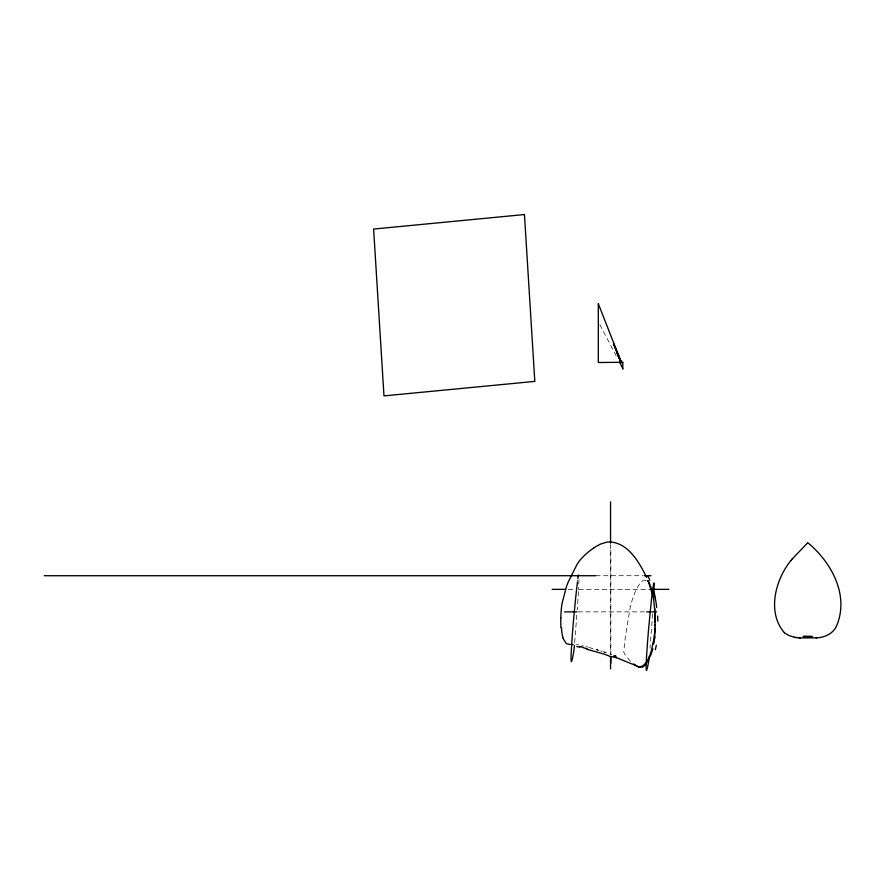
<?xml version="1.0" encoding="UTF-8"?>
<svg xmlns="http://www.w3.org/2000/svg" width="885" height="885" viewBox="0 0 885 885"><rect width="100%" height="100%" fill="white"/><g stroke="black" fill="none" stroke-linecap="round" stroke-linejoin="round"><path stroke-width="0.66" stroke-dasharray="4.42 3.32" d="M578.989 579.62L578.547 589.465M578.425 591.6L578.038 598.039A31.572 1.748 -85.6 0 1 577.739 602.563A57.547 3.175 -85.6 0 1 577.562 604.997L577.186 609.997M652.654 613.703L650.01 648.262M576.799 615.086L574.564 643.992M595.771 575.715L642.764 575.715M568.27 589.366L575.228 589.366M578.978 589.366L649.988 589.366M578.137 611.878L645.917 611.878M645.873 580.549L645.486 580.538A39.051 19.968 -81.7 0 0 643.97 580.626L642.499 580.969A13.209 6.759 -81.7 0 0 641.769 581.312L641.326 581.611A7.268 3.717 -81.7 0 0 640.629 582.242L635.983 589.941L633.671 595.793A139.609 71.375 -81.7 0 0 632.675 598.625L631.625 601.855A29.183 14.923 -81.7 0 0 630.507 606.17A52.912 27.048 -81.7 0 0 630.031 608.515L625.396 636.437L623.759 651.78A3.319 1.693 -81.7 0 0 623.925 652.522L624.721 654.059A43.94 22.468 -81.7 0 0 626.458 656.537L630.585 661.526M576.378 644.59L578.724 644.966M581.722 645.619L583.591 646.061M585.77 646.636L587.563 647.112M588.79 647.444L594.62 649.114M597.84 650.077L596.457 649.667L599.256 650.497M596.025 649.535L597.464 649.966M600.672 650.929L602.11 651.371M606.524 652.754L603.537 651.814M603.769 651.891L605.152 652.322M610.561 654.048L611.889 654.568M599.853 324.684L616.148 355.748M610.838 549.994L610.838 655.055M610.561 544.474L610.561 653.694M577.584 580.914A121.643 6.715 -85.6 0 1 577.695 580.007"/><path stroke-width="1.33" d="M560.78 617.962L560.813 624.799A96.022 95.846 -26.8 0 0 560.979 627.941M653.584 599.245L654.159 584.354A12.08 0.664 -85.6 0 0 654.126 583.879L654.026 583.259A34.991 1.936 -85.6 0 0 653.904 582.894L652.887 587.906A121.643 6.715 -85.6 0 0 652.555 590.594L651.88 596.191A48.575 2.677 -85.6 0 0 651.471 599.864L650.486 609.334A179.213 9.901 -85.6 0 0 649.745 616.911L648.605 629.069A34.515 1.903 -85.6 0 0 648.384 631.591L647.709 640.01A31.683 1.748 -85.6 0 0 647.521 642.444L646.913 651.028A41.318 2.279 -85.6 0 0 646.548 656.781L646.327 660.841A17.114 0.94 -85.6 0 0 646.161 666.726L646.161 667.478A23.309 1.283 -85.6 0 0 646.205 668.794L646.227 669.281A13.972 0.774 -85.6 0 0 646.293 669.868L646.415 670.321A14.558 0.808 -85.6 0 0 646.669 670.266L647.167 668.496A81.663 4.513 -85.6 0 1 647.3 668.031L647.521 667.279A19.249 1.062 -85.6 0 0 647.665 666.659L648.495 662.411A41.064 2.268 -85.6 0 0 648.871 660.243L649.347 656.349M574.442 645.408L573.779 651.537A41.064 2.268 -85.6 0 1 573.403 653.694L572.573 657.942A19.249 1.062 -85.6 0 1 572.418 658.573L572.208 659.325A81.663 4.513 -85.6 0 0 572.075 659.779L571.577 661.515A14.558 0.808 -85.6 0 1 571.323 661.593L571.201 661.15A13.972 0.774 -85.6 0 1 571.135 660.575L571.102 660.088A23.309 1.283 -85.6 0 1 571.068 658.772L571.068 657.986A17.114 0.94 -85.6 0 1 571.234 652.123L571.456 648.074A41.318 2.279 -85.6 0 1 571.821 642.322L572.429 633.726A31.683 1.748 -85.6 0 1 572.617 631.293L573.292 622.885A34.515 1.903 -85.6 0 1 573.513 620.352L574.653 608.194A179.213 9.901 -85.6 0 1 575.394 600.627L576.378 591.158A48.575 2.677 -85.6 0 1 576.788 587.485L577.462 581.876M654.557 638.516L653.971 643.152M654.712 637.178L655.221 628.129M654.546 633.052L654.789 630.883A31.827 16.273 -81.7 0 0 654.966 628.394L654.922 616.237A168.902 86.354 -81.7 0 0 654.546 608.592L653.617 598.968A47.27 24.172 -81.7 0 0 652.953 595.174L651.515 589.31A121.942 62.337 -81.7 0 0 650.685 586.478L648.893 582.02A7.733 3.949 -81.7 0 0 648.174 581.235L647.311 580.792M654.391 634.423L653.805 639.114A29.083 14.868 -81.7 0 1 653.429 641.481L651.614 649.734A38.442 19.658 -81.7 0 1 649.955 655.177L648.439 658.96A17.103 8.739 -81.7 0 1 645.209 663.827M577.894 578.447L578.204 576.146M578.259 575.726L578.37 575.051M790.781 560.659C775.271 579.896 766.753 612.553 784.442 632.775M816.081 637.897C824.057 637.631 832.354 634.202 836.192 626.779C849.821 596.114 831.867 562.683 808.027 542.925M652.876 648.827L650.818 654.922L646.172 663.197M594.067 547.848A65.944 65.855 9.1 0 0 581.179 558.8A38.431 38.376 3.6 0 0 576.976 564.519L568.38 581.677A77.006 76.884 0.4 0 0 566.455 586.7L562.019 603.526A103.324 103.169 -0.4 0 0 560.824 617.962M645.873 663.772L645.276 664.79M792.13 559.032L807.585 542.925M790.714 560.736L792.186 558.955M644.922 665.277L643.295 666.604M645.209 663.816L644.103 664.812A25.046 12.81 -81.7 0 1 642.598 665.852L641.913 666.206A15.421 7.888 -81.7 0 1 640.784 666.582L639.534 666.726A36.185 18.496 -81.7 0 1 639.003 666.759A16.284 8.319 -81.7 0 1 636.857 666.272L633.682 663.927M593.979 547.715L600.318 544.153L606.745 542.162A18.342 18.308 -78.2 0 1 608.482 541.963A16.516 16.439 -41.4 0 1 608.924 541.941C627.863 542.173 639.258 562.307 646.669 577.474M642.709 666.859L640.463 667.08M804.343 636.403L812.463 636.492L803.137 636.492L804.476 636.381M799.741 637.908L816.589 637.864M622.774 362.297L598.326 362.507L598.326 303.743M44.25 575.715L595.771 575.715M644.147 575.715L651.061 575.715M552.207 589.366L565.548 589.366M649.988 589.366L668.85 589.366M564.564 611.878L576.987 611.878M646.736 611.878L656.747 611.878M572.352 644.545L573.137 644.568M570.349 644.49L567.307 643.926A5.443 5.41 -38.8 0 1 566.002 643.174L562.639 637.654M799.531 637.897L796.268 637.565M799.011 637.864L800.206 637.952M794.376 637.255L795.526 637.454M795.338 637.432L796.434 637.587M639.28 666.98L618.228 658.374A57.536 57.525 34.1 0 0 617 657.975M784.387 632.72L788.513 635.364L794.52 637.288M579.487 647.178L576.755 646.526M613.847 655.84L615.385 656.272M616.447 657.798L615.495 657.522A22.921 22.921 0 0 0 610.705 656.526M587.142 649.325L602.95 653.772A54.616 54.604 51.9 0 1 608.216 655.641L609.865 656.349M614.599 655.652L616.17 656.283M580.582 646.835L579.83 646.504M621.248 362.197L619.721 360.129L621.248 362.153L613.604 344.011L621.248 362.75L618.195 355.87M598.326 303.732L621.248 362.275L613.604 343.966M619.721 359.83L621.248 362.264L616.668 351.92L621.248 362.64L618.195 355.814M619.721 362.551L622.774 368.381M648.086 580.781L652.466 594.322M654.734 608.36L655.177 622.1M622.774 362.208L622.774 369.211M610.838 656.714L610.838 663.285M610.561 501.85L610.561 543.257M610.561 656.449L610.561 668.872M640.486 667.146A9.071 7.18 30 0 1 639.291 667.058M587.253 648.982A64.66 63.941 12.9 0 1 580.715 646.559M562.915 637.576A40.566 39.781 -81.9 0 1 561.533 627.919M642.986 666.604A4.491 0.597 -4.3 0 1 642.532 666.715M645.209 664.646A18.895 8.042 73.1 0 1 644.866 665.144M656.294 645.22A56.861 48.929 83.9 0 1 655.309 649.745M653.174 642.941A64.583 51.95 87.7 0 1 652.953 644.291M654.745 638.295A22.634 0.841 -83.6 0 1 654.867 637.167M647.975 575.991A30.61 8.009 67.4 0 1 649.811 580.239M657.655 616.115A45.102 5.1 -89.4 0 1 657.82 621.126M655.276 625.684A50.711 3.518 88.6 0 1 655.254 624.334M655.298 598.415A66.231 43.442 -74.1 0 1 656.626 607.453M654.015 592.165A63.963 30.776 -83.8 0 1 655.365 597.585M524.451 214.546L373.614 229.06L383.979 395.894L534.817 381.391L524.451 214.546"/></g></svg>
